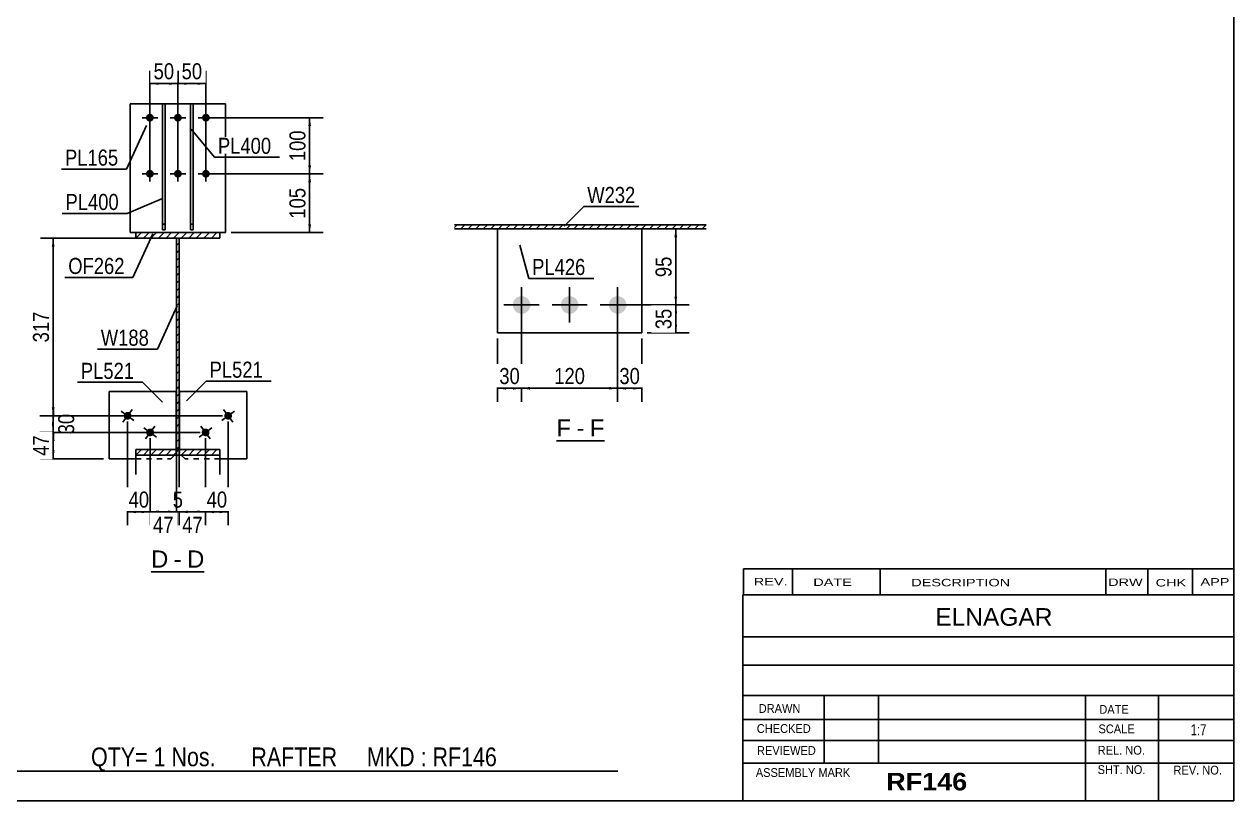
# Model space of a CAD drawing. Header units: millimetres. Extents: x -16 to 387, y -215 to 62.
# Drawn here: x 170.5 to 386.3, y -215.1 to -76.6 of the extents above; entities that cross this region are included whole.
import ezdxf

# ---------------------------------------------------------------- set-up
doc = ezdxf.new("R2010")
doc.units = ezdxf.units.MM
doc.linetypes.add('DXK_LINE_DOT1', pattern=[1.8814, 0.9407, -0.9407])
doc.styles.add('Arial', font='ARIAL.TTF', dxfattribs={"height": 0.2})
doc.styles.add('Arial Bold', font='ARIALBD.TTF', dxfattribs={"height": 0.2})
doc.styles.add('Arial Narrow', font='ARIALN.TTF', dxfattribs={"height": 0.2})

# ---------------------------------------------------------------- blocks, each defined once
blk = doc.blocks.new('Unknown-627306620-1201')
at = {"color": 5, "linetype": 'Continuous'}
for p, q in [((386.29, -215.06), (386.29, 61.94)), ((-13.71, -215.06), (386.29, -215.06))]:
    blk.add_line(p, q, dxfattribs=at)
blk = doc.blocks.new('Unknown-627306620-12 - 1220')
at = {"color": 7, "linetype": 'Continuous'}
blk.add_line((193.1, -174.23), (202.6, -174.23), dxfattribs=at)
at = {"color": 0, "linetype": 'Continuous'}
blk.add_wipeout([(196.18, -173.48), (196.18, -170.28), (193.1, -170.28), (193.1, -173.48)], dxfattribs=at)
at = {"color": 96, "linetype": 'Continuous', "style": 'Arial'}
blk.add_text('D', height=3.06, dxfattribs=at).set_placement((193.1, -173.48))
at = {"color": 0, "linetype": 'Continuous'}
blk.add_wipeout([(198.56, -173.48), (198.56, -170.28), (197.14, -170.28), (197.14, -173.48)], dxfattribs=at)
at = {"color": 96, "linetype": 'Continuous', "style": 'Arial'}
blk.add_text('-', height=3.06, dxfattribs=at).set_placement((197.14, -173.48))
at = {"color": 0, "linetype": 'Continuous'}
blk.add_wipeout([(202.6, -173.48), (202.6, -170.28), (199.52, -170.28), (199.52, -173.48)], dxfattribs=at)
at = {"color": 96, "linetype": 'Continuous', "style": 'Arial'}
blk.add_text('D', height=3.06, dxfattribs=at).set_placement((199.52, -173.48))
blk = doc.blocks.new('Unknown-627306620-14 - 4846')
at = {"color": 7, "linetype": 'Continuous'}
blk.add_line((265.43, -150.84), (273.98, -150.84), dxfattribs=at)
at = {"color": 0, "linetype": 'Continuous'}
blk.add_wipeout([(268.04, -150.09), (268.04, -146.89), (265.43, -146.89), (265.43, -150.09)], dxfattribs=at)
at = {"color": 96, "linetype": 'Continuous', "style": 'Arial'}
blk.add_text('F', height=3.06, dxfattribs=at).set_placement((265.43, -150.09))
at = {"color": 0, "linetype": 'Continuous'}
blk.add_wipeout([(270.42, -150.09), (270.42, -146.89), (269, -146.89), (269, -150.09)], dxfattribs=at)
at = {"color": 96, "linetype": 'Continuous', "style": 'Arial'}
blk.add_text('-', height=3.06, dxfattribs=at).set_placement((269, -150.09))
at = {"color": 0, "linetype": 'Continuous'}
blk.add_wipeout([(273.98, -150.09), (273.98, -146.89), (271.38, -146.89), (271.38, -150.09)], dxfattribs=at)
at = {"color": 96, "linetype": 'Continuous', "style": 'Arial'}
blk.add_text('F', height=3.06, dxfattribs=at).set_placement((271.38, -150.09))
blk = doc.blocks.new('Part-627306620-1224 - 1220')
at = {"linetype": 'Continuous'}
h = blk.add_hatch(dxfattribs=at)
h.set_pattern_fill('', scale=0.3, style=0, pattern_type=0)
h.set_pattern_definition([(45, (190.387, -114.7447), (-0.67352, 0.67352), [])])
h.paths.add_polyline_path([(190.39, -113.74), (190.39, -114.74), (205.39, -114.74), (205.39, -113.74)])
at = {"color": 2, "linetype": 'Continuous'}
for p, q in [((190.39, -114.74), (190.39, -113.74)), ((190.39, -113.74), (205.39, -113.74)), ((205.39, -113.74), (205.39, -114.74)), ((205.39, -114.74), (190.39, -114.74))]:
    blk.add_line(p, q, dxfattribs=at)
blk = doc.blocks.new('Bolt-627306620-1290 - 1220')
at = {"linetype": 'Continuous'}
for points in [[(207.28, -146.96, -1), (206.45, -145.84, -1)], [(203.25, -149.93, -1), (202.42, -148.8, -1)]]:
    blk.add_hatch(color=3, dxfattribs=at).paths.add_polyline_path(points)
at = {"color": 3, "linetype": 'Continuous'}
for p, q in [((207.99, -145.57), (205.73, -147.23)), ((206.03, -145.27), (207.69, -147.53)), ((203.96, -148.54), (201.71, -150.2)), ((202.01, -148.24), (203.67, -150.49))]:
    blk.add_line(p, q, dxfattribs=at)
blk = doc.blocks.new('Part-627306620-1225 - 1220')
at = {"linetype": 'Continuous'}
h = blk.add_hatch(dxfattribs=at)
h.set_pattern_fill('', scale=0.3, style=0, pattern_type=0)
h.set_pattern_definition([(45, (197.637, -152.4087), (-0.67352, 0.67352), [])])
h.paths.add_polyline_path([(197.64, -114.74), (197.64, -152.41), (198.14, -152.41), (198.14, -114.74)])
at = {"color": 2, "linetype": 'Continuous'}
for p, q in [((197.64, -152.41), (197.64, -114.74)), ((197.64, -114.74), (198.14, -114.74)), ((198.14, -114.74), (198.14, -152.41)), ((198.14, -152.41), (197.64, -152.41))]:
    blk.add_line(p, q, dxfattribs=at)
at = {"color": 7, "linetype": 'DXK_LINE_DOT1'}
for p, q in [((197.64, -155.88), (197.64, -152.41)), ((198.14, -155.88), (198.14, -152.41))]:
    blk.add_line(p, q, dxfattribs=at)
blk = doc.blocks.new('Part-627306620-1227 - 1220')
at = {"linetype": 'Continuous'}
h = blk.add_hatch(dxfattribs=at)
h.set_pattern_fill('', scale=0.3, style=0, pattern_type=0)
h.set_pattern_definition([(45, (190.387, -153.4122), (-0.67352, 0.67352), [])])
h.paths.add_polyline_path([(190.39, -152.41), (190.39, -153.41), (205.39, -153.41), (205.39, -152.41)])
at = {"color": 7, "linetype": 'DXK_LINE_DOT1'}
for p, q in [((190.39, -153.41), (190.39, -152.41)), ((205.39, -153.41), (205.39, -152.41))]:
    blk.add_line(p, q, dxfattribs=at)
at = {"color": 2, "linetype": 'Continuous'}
for p, q in [((190.39, -153.41), (190.39, -152.41)), ((190.39, -152.41), (205.39, -152.41)), ((205.39, -152.41), (205.39, -153.41)), ((190.39, -156.88), (190.39, -153.41)), ((205.39, -153.41), (190.39, -153.41)), ((205.39, -156.88), (205.39, -153.41))]:
    blk.add_line(p, q, dxfattribs=at)
blk = doc.blocks.new('Part-627306620-1238 - 1220')
at = {"color": 2, "linetype": 'Continuous'}
for p, q in [((189.39, -90.74), (189.39, -113.74)), ((189.39, -90.74), (206.39, -90.74)), ((206.39, -90.74), (206.39, -113.74)), ((189.39, -113.74), (190.39, -113.74)), ((206.39, -113.74), (205.39, -113.74))]:
    blk.add_line(p, q, dxfattribs=at)
at = {"color": 7, "linetype": 'DXK_LINE_DOT1'}
blk.add_line((205.39, -113.74), (190.39, -113.74), dxfattribs=at)
blk = doc.blocks.new('Bolt-627306620-1291 - 1220')
at = {"linetype": 'Continuous'}
for points in [[(189.33, -145.84, -1), (188.5, -146.96, -1)], [(193.35, -148.8, -1), (192.52, -149.93, -1)]]:
    blk.add_hatch(color=3, dxfattribs=at).paths.add_polyline_path(points)
at = {"color": 3, "linetype": 'Continuous'}
for p, q in [((187.79, -145.57), (190.04, -147.23)), ((188.08, -147.53), (189.74, -145.27)), ((191.81, -148.54), (194.06, -150.2)), ((192.11, -150.49), (193.77, -148.24))]:
    blk.add_line(p, q, dxfattribs=at)
blk = doc.blocks.new('Bolt-627306620-1297 - 1220')
at = {"linetype": 'Continuous'}
for points in [[(193.59, -93.24, -1), (192.19, -93.24, -1)], [(198.59, -93.24, -1), (197.19, -93.24, -1)], [(203.59, -93.24, -1), (202.19, -93.24, -1)], [(193.59, -103.24, -1), (192.19, -103.24, -1)], [(198.59, -103.24, -1), (197.19, -103.24, -1)], [(203.59, -103.24, -1), (202.19, -103.24, -1)]]:
    blk.add_hatch(color=3, dxfattribs=at).paths.add_polyline_path(points)
at = {"color": 3, "linetype": 'Continuous'}
for p, q in [((192.89, -91.84), (192.89, -94.64)), ((197.89, -91.84), (197.89, -94.64)), ((202.89, -91.84), (202.89, -94.64)), ((191.49, -93.24), (194.29, -93.24)), ((196.49, -93.24), (199.29, -93.24)), ((201.49, -93.24), (204.29, -93.24)), ((191.49, -103.24), (194.29, -103.24)), ((192.89, -101.84), (192.89, -104.64)), ((196.49, -103.24), (199.29, -103.24)), ((197.89, -101.84), (197.89, -104.64)), ((201.49, -103.24), (204.29, -103.24)), ((202.89, -101.84), (202.89, -104.64))]:
    blk.add_line(p, q, dxfattribs=at)
blk = doc.blocks.new('Part-627306620-1319 - 1220')
at = {"color": 2, "linetype": 'Continuous'}
for p, q in [((200.14, -113.24), (200.14, -90.74)), ((200.14, -90.74), (200.64, -90.74)), ((200.64, -90.74), (200.64, -113.24)), ((200.64, -113.24), (200.14, -113.24))]:
    blk.add_line(p, q, dxfattribs=at)
at = {"color": 7, "linetype": 'DXK_LINE_DOT1'}
blk.add_line((200.14, -112.24), (200.64, -112.24), dxfattribs=at)
blk = doc.blocks.new('Part-627306620-1324 - 1220')
at = {"color": 2, "linetype": 'Continuous'}
for p, q in [((210.17, -142.07), (198.17, -142.07)), ((198.17, -152.41), (198.17, -142.07)), ((210.17, -154.07), (210.17, -142.07)), ((210.17, -154.07), (205.39, -154.07))]:
    blk.add_line(p, q, dxfattribs=at)
at = {"color": 7, "linetype": 'DXK_LINE_DOT1'}
for p, q in [((198.17, -153.07), (198.17, -152.41)), ((199.17, -154.07), (198.17, -153.07)), ((205.39, -154.07), (199.17, -154.07))]:
    blk.add_line(p, q, dxfattribs=at)
blk = doc.blocks.new('Part-627306620-1325 - 1220')
at = {"color": 2, "linetype": 'Continuous'}
for p, q in [((197.61, -142.07), (185.61, -142.07)), ((185.61, -142.07), (185.61, -154.07)), ((197.61, -152.41), (197.61, -142.07)), ((185.61, -154.07), (190.39, -154.07))]:
    blk.add_line(p, q, dxfattribs=at)
at = {"color": 7, "linetype": 'DXK_LINE_DOT1'}
for p, q in [((196.61, -154.07), (197.61, -153.07)), ((197.61, -153.07), (197.61, -152.41)), ((190.39, -154.07), (196.61, -154.07))]:
    blk.add_line(p, q, dxfattribs=at)
blk = doc.blocks.new('Part-627306620-1326 - 1220')
at = {"color": 2, "linetype": 'Continuous'}
for p, q in [((195.14, -113.24), (195.14, -90.74)), ((195.14, -90.74), (195.64, -90.74)), ((195.64, -90.74), (195.64, -113.24)), ((195.64, -113.24), (195.14, -113.24))]:
    blk.add_line(p, q, dxfattribs=at)
at = {"color": 7, "linetype": 'DXK_LINE_DOT1'}
blk.add_line((195.14, -112.24), (195.64, -112.24), dxfattribs=at)
blk = doc.blocks.new('Part-627306620-4903 - 4846')
at = {"linetype": 'Continuous'}
h = blk.add_hatch(dxfattribs=at)
h.set_pattern_fill('', scale=0.3, style=0, pattern_type=0)
h.set_pattern_definition([(45, (292.1665, -112.3432), (-0.67352, 0.67352), [])])
h.paths.add_polyline_path([(292.17, -113.06), (292.17, -112.34), (247.25, -112.34), (247.25, -113.06)])
at = {"color": 2, "linetype": 'Continuous'}
for p, q in [((247.25, -112.34), (286.35, -112.34)), ((247.25, -113.06), (286.35, -113.06)), ((286.45, -112.34), (292.17, -112.34)), ((286.45, -113.06), (292.17, -113.06))]:
    blk.add_line(p, q, dxfattribs=at)
blk = doc.blocks.new('Part-627306620-4879 - 4846')
at = {"color": 2, "linetype": 'Continuous'}
for p, q in [((254.92, -113.06), (254.92, -131.63)), ((280.64, -131.63), (280.64, -113.06)), ((254.92, -131.63), (280.64, -131.63))]:
    blk.add_line(p, q, dxfattribs=at)
at = {"color": 7, "linetype": 'DXK_LINE_DOT1'}
blk.add_line((280.64, -113.06), (254.92, -113.06), dxfattribs=at)
blk = doc.blocks.new('Bolt-627306620-4917 - 4846')
at = {"linetype": 'Continuous'}
for points in [[(257.64, -126.63, -1), (260.78, -126.63, -1)], [(266.21, -126.63, -1), (269.35, -126.63, -1)], [(274.78, -126.63, -1), (277.92, -126.63, -1)]]:
    blk.add_hatch(color=3, dxfattribs=at).paths.add_polyline_path(points)
at = {"color": 3, "linetype": 'Continuous'}
for p, q in [((259.21, -129.77), (259.21, -123.49)), ((267.78, -129.77), (267.78, -123.49)), ((276.35, -129.77), (276.35, -123.49)), ((262.35, -126.63), (256.07, -126.63)), ((270.92, -126.63), (264.64, -126.63)), ((279.5, -126.63), (273.21, -126.63))]:
    blk.add_line(p, q, dxfattribs=at)
blk = doc.blocks.new('StraightDimension-627306620-5152 - 1220')
at = {"linetype": 'Continuous'}
for points in [[(175.39, -147.9), (175.64, -146.4), (175.89, -147.9)], [(175.89, -147.87), (175.64, -149.37), (175.39, -147.87)]]:
    blk.add_hatch(color=7, dxfattribs=at).paths.add_polyline_path(points)
at = {"color": 7, "linetype": 'Continuous'}
for p, q in [((205.86, -146.4), (173.24, -146.4)), ((175.64, -149.37), (175.64, -146.4)), ((201.84, -149.37), (173.24, -149.37))]:
    blk.add_line(p, q, dxfattribs=at)
at = {"color": 0}
blk.add_wipeout([(179.99, -145.45), (175.79, -145.45), (175.79, -150.31), (179.99, -150.31)], dxfattribs=at)
at = {"color": 3, "style": 'Arial Narrow'}
blk.add_text('30', height=2.863, rotation=90.0002, dxfattribs=at).set_placement((179.39, -149.71))
blk = doc.blocks.new('StraightDimension-627306620-5153 - 1220')
at = {"linetype": 'Continuous'}
for points in [[(175.39, -150.87), (175.64, -149.37), (175.89, -150.87)], [(175.89, -152.57), (175.64, -154.07), (175.39, -152.57)]]:
    blk.add_hatch(color=7, dxfattribs=at).paths.add_polyline_path(points)
at = {"color": 7, "linetype": 'Continuous'}
for p, q in [((201.84, -149.37), (173.39, -149.37)), ((175.64, -154.07), (175.64, -149.37)), ((184.61, -154.07), (173.39, -154.07))]:
    blk.add_line(p, q, dxfattribs=at)
at = {"color": 0}
blk.add_wipeout([(175.49, -149.29), (171.29, -149.29), (171.29, -154.14), (175.49, -154.14)], dxfattribs=at)
at = {"color": 3, "style": 'Arial Narrow'}
blk.add_text('47', height=2.863, rotation=90.0002, dxfattribs=at).set_placement((174.89, -153.54))
blk = doc.blocks.new('StraightDimension-627306620-5241 - 1220')
at = {"linetype": 'Continuous'}
for points in [[(190.41, -163.78), (188.91, -163.53), (190.41, -163.28)], [(191.44, -163.28), (192.94, -163.53), (191.44, -163.78)]]:
    blk.add_hatch(color=7, dxfattribs=at).paths.add_polyline_path(points)
at = {"color": 7, "linetype": 'Continuous'}
for p, q in [((188.91, -147.4), (188.91, -165.93)), ((192.94, -150.37), (192.94, -165.93)), ((188.91, -163.53), (192.94, -163.53))]:
    blk.add_line(p, q, dxfattribs=at)
at = {"color": 0}
blk.add_wipeout([(193.35, -163.38), (193.35, -159.18), (188.5, -159.18), (188.5, -163.38)], dxfattribs=at)
at = {"color": 3, "style": 'Arial Narrow'}
blk.add_text('40', height=2.863, dxfattribs=at).set_placement((189.1, -162.78))
blk = doc.blocks.new('StraightDimension-627306620-5238 - 1220')
at = {"linetype": 'Continuous'}
for points in [[(199.64, -163.78), (198.14, -163.53), (199.64, -163.28)], [(201.34, -163.28), (202.84, -163.53), (201.34, -163.78)]]:
    blk.add_hatch(color=7, dxfattribs=at).paths.add_polyline_path(points)
at = {"color": 7, "linetype": 'Continuous'}
for p, q in [((198.14, -143.8), (198.14, -165.78)), ((202.84, -150.37), (202.84, -165.78)), ((198.14, -163.53), (202.84, -163.53))]:
    blk.add_line(p, q, dxfattribs=at)
at = {"color": 0}
blk.add_wipeout([(202.92, -167.88), (202.92, -163.68), (198.06, -163.68), (198.06, -167.88)], dxfattribs=at)
at = {"color": 3, "style": 'Arial Narrow'}
blk.add_text('47', height=2.863, dxfattribs=at).set_placement((198.66, -167.28))
blk = doc.blocks.new('StraightDimension-627306620-5239 - 1220')
at = {"linetype": 'Continuous'}
for points in [[(196.14, -163.28), (197.64, -163.53), (196.14, -163.78)], [(199.64, -163.78), (198.14, -163.53), (199.64, -163.28)]]:
    blk.add_hatch(color=7, dxfattribs=at).paths.add_polyline_path(points)
at = {"color": 7, "linetype": 'Continuous'}
for p, q in [((197.64, -130.74), (197.64, -165.93)), ((198.14, -143.8), (198.14, -165.93)), ((197.64, -163.53), (198.14, -163.53))]:
    blk.add_line(p, q, dxfattribs=at)
at = {"color": 0}
blk.add_wipeout([(199.4, -163.38), (199.4, -159.18), (196.37, -159.18), (196.37, -163.38)], dxfattribs=at)
at = {"color": 3, "style": 'Arial Narrow'}
blk.add_text('5', height=2.86, dxfattribs=at).set_placement((196.97, -162.78))
blk = doc.blocks.new('StraightDimension-627306620-5135 - 1220')
at = {"linetype": 'Continuous'}
for points in [[(199.39, -87.39), (197.89, -87.14), (199.39, -86.89)], [(201.39, -86.89), (202.89, -87.14), (201.39, -87.39)]]:
    blk.add_hatch(color=7, dxfattribs=at).paths.add_polyline_path(points)
at = {"color": 7, "linetype": 'Continuous'}
for p, q in [((197.89, -102.24), (197.89, -84.89)), ((202.89, -102.24), (202.89, -84.89)), ((197.89, -87.14), (202.89, -87.14))]:
    blk.add_line(p, q, dxfattribs=at)
at = {"color": 0}
blk.add_wipeout([(202.82, -86.99), (202.82, -82.79), (197.96, -82.79), (197.96, -86.99)], dxfattribs=at)
at = {"color": 3, "style": 'Arial Narrow'}
blk.add_text('50', height=2.863, dxfattribs=at).set_placement((198.56, -86.39))
blk = doc.blocks.new('StraightDimension-627306620-5136 - 1220')
at = {"linetype": 'Continuous'}
for points in [[(194.39, -87.39), (192.89, -87.14), (194.39, -86.89)], [(196.39, -86.89), (197.89, -87.14), (196.39, -87.39)]]:
    blk.add_hatch(color=7, dxfattribs=at).paths.add_polyline_path(points)
at = {"color": 7, "linetype": 'Continuous'}
for p, q in [((192.89, -102.24), (192.89, -84.89)), ((197.89, -102.24), (197.89, -84.89)), ((192.89, -87.14), (197.89, -87.14))]:
    blk.add_line(p, q, dxfattribs=at)
at = {"color": 0}
blk.add_wipeout([(197.82, -86.99), (197.82, -82.79), (192.96, -82.79), (192.96, -86.99)], dxfattribs=at)
at = {"color": 3, "style": 'Arial Narrow'}
blk.add_text('50', height=2.863, dxfattribs=at).set_placement((193.56, -86.39))
blk = doc.blocks.new('StraightDimension-627306620-5138 - 1220')
at = {"linetype": 'Continuous'}
for points in [[(221.15, -94.74), (221.4, -93.24), (221.65, -94.74)], [(221.65, -101.74), (221.4, -103.24), (221.15, -101.74)]]:
    blk.add_hatch(color=7, dxfattribs=at).paths.add_polyline_path(points)
at = {"color": 7, "linetype": 'Continuous'}
for p, q in [((203.89, -93.24), (223.8, -93.24)), ((221.4, -103.24), (221.4, -93.24)), ((203.89, -103.24), (223.8, -103.24))]:
    blk.add_line(p, q, dxfattribs=at)
at = {"color": 0}
blk.add_wipeout([(221.25, -94.9), (217.05, -94.9), (217.05, -101.59), (221.25, -101.59)], dxfattribs=at)
at = {"color": 3, "style": 'Arial Narrow'}
blk.add_text('100', height=2.863, rotation=90.0002, dxfattribs=at).set_placement((220.65, -100.99))
blk = doc.blocks.new('StraightDimension-627306620-5139 - 1220')
at = {"linetype": 'Continuous'}
for points in [[(221.15, -104.74), (221.4, -103.24), (221.65, -104.74)], [(221.65, -112.24), (221.4, -113.74), (221.15, -112.24)]]:
    blk.add_hatch(color=7, dxfattribs=at).paths.add_polyline_path(points)
at = {"color": 7, "linetype": 'Continuous'}
for p, q in [((203.89, -103.24), (223.8, -103.24)), ((221.4, -113.74), (221.4, -103.24)), ((207.39, -113.74), (223.8, -113.74))]:
    blk.add_line(p, q, dxfattribs=at)
at = {"color": 0}
blk.add_wipeout([(221.25, -105.15), (217.05, -105.15), (217.05, -111.84), (221.25, -111.84)], dxfattribs=at)
at = {"color": 3, "style": 'Arial Narrow'}
blk.add_text('105', height=2.863, rotation=90.0002, dxfattribs=at).set_placement((220.65, -111.24))
blk = doc.blocks.new('StraightDimension-627306620-5151 - 1220')
at = {"linetype": 'Continuous'}
for points in [[(175.39, -116.24), (175.64, -114.74), (175.89, -116.24)], [(175.89, -144.9), (175.64, -146.4), (175.39, -144.9)]]:
    blk.add_hatch(color=7, dxfattribs=at).paths.add_polyline_path(points)
at = {"color": 7, "linetype": 'Continuous'}
for p, q in [((204.39, -114.74), (173.39, -114.74)), ((175.64, -146.4), (175.64, -114.74)), ((205.86, -146.4), (173.39, -146.4))]:
    blk.add_line(p, q, dxfattribs=at)
at = {"color": 0}
blk.add_wipeout([(175.49, -127.23), (171.29, -127.23), (171.29, -133.91), (175.49, -133.91)], dxfattribs=at)
at = {"color": 3, "style": 'Arial Narrow'}
blk.add_text('317', height=2.863, rotation=90.0002, dxfattribs=at).set_placement((174.89, -133.31))
blk = doc.blocks.new('StraightDimension-627306620-5237 - 1220')
at = {"linetype": 'Continuous'}
for points in [[(204.34, -163.78), (202.84, -163.53), (204.34, -163.28)], [(205.36, -163.28), (206.86, -163.53), (205.36, -163.78)]]:
    blk.add_hatch(color=7, dxfattribs=at).paths.add_polyline_path(points)
at = {"color": 7, "linetype": 'Continuous'}
for p, q in [((206.86, -147.4), (206.86, -165.93)), ((202.84, -150.37), (202.84, -165.93)), ((202.84, -163.53), (206.86, -163.53))]:
    blk.add_line(p, q, dxfattribs=at)
at = {"color": 0}
blk.add_wipeout([(207.28, -163.38), (207.28, -159.18), (202.42, -159.18), (202.42, -163.38)], dxfattribs=at)
at = {"color": 3, "style": 'Arial Narrow'}
blk.add_text('40', height=2.863, dxfattribs=at).set_placement((203.02, -162.78))
blk = doc.blocks.new('StraightDimension-627306620-5240 - 1220')
at = {"linetype": 'Continuous'}
for points in [[(194.44, -163.78), (192.94, -163.53), (194.44, -163.28)], [(196.14, -163.28), (197.64, -163.53), (196.14, -163.78)]]:
    blk.add_hatch(color=7, dxfattribs=at).paths.add_polyline_path(points)
at = {"color": 7, "linetype": 'Continuous'}
for p, q in [((197.64, -130.74), (197.64, -165.78)), ((192.94, -150.37), (192.94, -165.78)), ((192.94, -163.53), (197.64, -163.53))]:
    blk.add_line(p, q, dxfattribs=at)
at = {"color": 0}
blk.add_wipeout([(197.72, -167.88), (197.72, -163.68), (192.86, -163.68), (192.86, -167.88)], dxfattribs=at)
at = {"color": 3, "style": 'Arial Narrow'}
blk.add_text('47', height=2.863, dxfattribs=at).set_placement((193.46, -167.28))
blk = doc.blocks.new('StraightDimension-627306620-5004 - 4846')
at = {"linetype": 'Continuous'}
for points in [[(286.47, -114.56), (286.72, -113.06), (286.97, -114.56)], [(286.97, -125.13), (286.72, -126.63), (286.47, -125.13)]]:
    blk.add_hatch(color=7, dxfattribs=at).paths.add_polyline_path(points)
at = {"color": 7, "linetype": 'Continuous'}
for p, q in [((277.35, -113.06), (289.12, -113.06)), ((286.72, -126.63), (286.72, -113.06)), ((277.35, -126.63), (289.12, -126.63))]:
    blk.add_line(p, q, dxfattribs=at)
at = {"color": 0}
blk.add_wipeout([(286.57, -117.42), (282.37, -117.42), (282.37, -122.27), (286.57, -122.27)], dxfattribs=at)
at = {"color": 3, "style": 'Arial Narrow'}
blk.add_text('95', height=2.863, rotation=90.0002, dxfattribs=at).set_placement((285.97, -121.67))
blk = doc.blocks.new('StraightDimension-627306620-5005 - 4846')
at = {"linetype": 'Continuous'}
for points in [[(286.47, -128.13), (286.72, -126.63), (286.97, -128.13)], [(286.97, -130.13), (286.72, -131.63), (286.47, -130.13)]]:
    blk.add_hatch(color=7, dxfattribs=at).paths.add_polyline_path(points)
at = {"color": 7, "linetype": 'Continuous'}
for p, q in [((277.35, -126.63), (289.12, -126.63)), ((286.72, -131.63), (286.72, -126.63)), ((281.64, -131.63), (289.12, -131.63))]:
    blk.add_line(p, q, dxfattribs=at)
at = {"color": 0}
blk.add_wipeout([(286.57, -126.7), (282.37, -126.7), (282.37, -131.56), (286.57, -131.56)], dxfattribs=at)
at = {"color": 3, "style": 'Arial Narrow'}
blk.add_text('35', height=2.863, rotation=90.0002, dxfattribs=at).set_placement((285.97, -130.96))
blk = doc.blocks.new('StraightDimension-627306620-5028 - 4846')
at = {"linetype": 'Continuous'}
for points in [[(277.85, -141.74), (276.35, -141.49), (277.85, -141.24)], [(279.14, -141.24), (280.64, -141.49), (279.14, -141.74)]]:
    blk.add_hatch(color=7, dxfattribs=at).paths.add_polyline_path(points)
at = {"color": 7, "linetype": 'Continuous'}
for p, q in [((276.35, -127.63), (276.35, -143.89)), ((280.64, -132.63), (280.64, -143.89)), ((276.35, -141.49), (280.64, -141.49))]:
    blk.add_line(p, q, dxfattribs=at)
at = {"color": 0}
blk.add_wipeout([(280.92, -141.34), (280.92, -137.14), (276.07, -137.14), (276.07, -141.34)], dxfattribs=at)
at = {"color": 3, "style": 'Arial Narrow'}
blk.add_text('30', height=2.863, dxfattribs=at).set_placement((276.67, -140.74))
blk = doc.blocks.new('StraightDimension-627306620-5029 - 4846')
at = {"linetype": 'Continuous'}
for points in [[(260.71, -141.74), (259.21, -141.49), (260.71, -141.24)], [(274.85, -141.24), (276.35, -141.49), (274.85, -141.74)]]:
    blk.add_hatch(color=7, dxfattribs=at).paths.add_polyline_path(points)
at = {"color": 7, "linetype": 'Continuous'}
for p, q in [((259.21, -127.63), (259.21, -143.89)), ((276.35, -127.63), (276.35, -143.89)), ((259.21, -141.49), (276.35, -141.49))]:
    blk.add_line(p, q, dxfattribs=at)
at = {"color": 0}
blk.add_wipeout([(271.12, -141.34), (271.12, -137.14), (264.44, -137.14), (264.44, -141.34)], dxfattribs=at)
at = {"color": 3, "style": 'Arial Narrow'}
blk.add_text('120', height=2.863, dxfattribs=at).set_placement((265.04, -140.74))
blk = doc.blocks.new('StraightDimension-627306620-5030 - 4846')
at = {"linetype": 'Continuous'}
for points in [[(256.42, -141.74), (254.92, -141.49), (256.42, -141.24)], [(257.71, -141.24), (259.21, -141.49), (257.71, -141.74)]]:
    blk.add_hatch(color=7, dxfattribs=at).paths.add_polyline_path(points)
at = {"color": 7, "linetype": 'Continuous'}
for p, q in [((259.21, -127.63), (259.21, -143.89)), ((254.92, -132.63), (254.92, -143.89)), ((254.92, -141.49), (259.21, -141.49))]:
    blk.add_line(p, q, dxfattribs=at)
at = {"color": 0}
blk.add_wipeout([(259.49, -141.34), (259.49, -137.14), (254.64, -137.14), (254.64, -141.34)], dxfattribs=at)
at = {"color": 3, "style": 'Arial Narrow'}
blk.add_text('30', height=2.863, dxfattribs=at).set_placement((255.24, -140.74))
blk = doc.blocks.new('CBS_REVISION-627306620-6779')
at = {"color": 7, "linetype": 'Continuous'}
for p, q in [((298.78, -173.68), (386.28, -173.68)), ((298.78, -173.68), (298.78, -178.31)), ((307.57, -173.68), (307.57, -178.31)), ((323.17, -173.68), (323.17, -178.25)), ((363.43, -173.68), (363.43, -178.31)), ((370.97, -173.68), (370.97, -178.31)), ((378.91, -173.68), (378.91, -178.31)), ((298.78, -178.31), (386.28, -178.31))]:
    blk.add_line(p, q, dxfattribs=at)
at = {"color": 7, "style": 'Arial Narrow', "width": 1.7}
for s, height, p in [('REV.', 1.326, (300.64, -176.64)), ('DATE', 1.326, (311.26, -176.75)), ('DESCRIPTION', 1.3257, (328.74, -176.81)), ('DRW', 1.326, (363.86, -176.75)), ('CHK', 1.326, (372.34, -176.84)), ('APP', 1.326, (380.34, -176.68))]:
    blk.add_text(s, height=height, dxfattribs=at).set_placement(p)
blk = doc.blocks.new('CBS_CALLOFF-627306620-6777')
at = {"color": 7, "linetype": 'Continuous'}
blk.add_line((160.16, -209.8), (276.4, -209.81), dxfattribs=at)
at = {"color": 3, "linetype": 'Continuous', "style": 'Arial Narrow'}
blk.add_text('QTY= 1 Nos.      RAFTER     MKD : RF146', height=3.3405, dxfattribs=at).set_placement((182.39, -208.9))
blk = doc.blocks.new('CBS_NAME_BLOG-627306620-6778')
at = {"color": 7, "linetype": 'Continuous'}
for p, q in [((298.69, -178.31), (386.21, -178.31)), ((298.69, -215.02), (298.69, -178.32)), ((298.69, -185.85), (386.21, -185.85)), ((298.77, -190.9), (386.28, -190.9)), ((298.69, -196.28), (386.21, -196.28)), ((313.22, -208.38), (313.22, -196.28)), ((322.9, -208.36), (322.9, -196.29)), ((359.82, -215.02), (359.82, -196.29)), ((372.87, -215.02), (372.87, -196.28)), ((298.7, -200.58), (386.28, -200.56)), ((298.69, -204.32), (386.21, -204.32)), ((298.69, -208.37), (386.21, -208.37)), ((298.69, -215.06), (386.28, -215.06))]:
    blk.add_line(p, q, dxfattribs=at)
at = {"color": 3, "linetype": 'Continuous', "style": 'Arial'}
blk.add_text('ELNAGAR', height=3.133, dxfattribs=at).set_placement((333.02, -183.84))
at = {"color": 3, "linetype": 'Continuous'}
for s, height, style, width, p in [('DRAWN', 1.566, 'Arial', 0.9, (301.52, -199.38)), ('DATE', 1.566, 'Arial', 0.9, (362.29, -199.55)), ('CHECKED', 1.566, 'Arial', 0.9, (301.18, -202.96)), ('SCALE', 1.566, 'Arial', 0.9, (362.14, -203.02)), ('1:7', 1.957, 'Arial Narrow', 0.9, (378.59, -203.38)), ('REVIEWED', 1.566, 'Arial', 0.9, (301.21, -206.88)), ('REL. NO.', 1.566, 'Arial', 0.9, (362, -206.83)), ('ASSEMBLY MARK', 1.5663, 'Arial', 0.9, (301, -210.81)), ('SHT. NO.', 1.566, 'Arial', 0.9, (361.99, -210.29)), ('REV. NO.', 1.566, 'Arial', 0.9, (375.52, -210.38)), ('RF146', 3.131, 'Arial Bold', 1.1, (324.27, -213.21))]:
    blk.add_text(s, height=height, dxfattribs=dict(at, style=style, width=width)).set_placement(p)
blk = doc.blocks.new('Mark-627306620-5100 - 1220')
at = {"color": 7, "linetype": 'Continuous'}
blk.add_line((192.29, -94.66), (188.75, -102.39), dxfattribs=at)
at = {"color": 0}
blk.add_wipeout([(187.25, -101.79), (187.25, -98.79), (177.75, -98.79), (177.75, -101.79)], dxfattribs=at)
blk.add_wipeout([(187.25, -101.79), (187.25, -98.79), (177.75, -98.79), (177.75, -101.79)], dxfattribs=at)
at = {"color": 7, "linetype": 'Continuous'}
blk.add_line((177.15, -102.39), (188.75, -102.39), dxfattribs=at)
at = {"color": 3, "style": 'Arial Narrow'}
blk.add_text('PL165', height=2.863, dxfattribs=at).set_placement((177.75, -101.79))
blk = doc.blocks.new('Mark-627306620-5103 - 1220')
at = {"color": 0}
blk.add_wipeout([(214.54, -99.68), (214.54, -96.68), (205.04, -96.68), (205.04, -99.68)], dxfattribs=at)
blk.add_wipeout([(214.54, -99.68), (214.54, -96.68), (205.04, -96.68), (205.04, -99.68)], dxfattribs=at)
at = {"color": 7, "linetype": 'Continuous'}
for p, q in [((200.27, -95.3), (204.44, -100.28)), ((204.44, -100.28), (216.04, -100.28))]:
    blk.add_line(p, q, dxfattribs=at)
at = {"color": 3, "style": 'Arial Narrow'}
blk.add_text('PL400', height=2.863, dxfattribs=at).set_placement((205.04, -99.68))
blk = doc.blocks.new('Mark-627306620-5067 - 1220')
at = {"color": 7, "linetype": 'Continuous'}
blk.add_line((197.77, -126.77), (194.23, -134.51), dxfattribs=at)
at = {"color": 0}
blk.add_wipeout([(192.73, -133.91), (192.73, -130.91), (184.14, -130.91), (184.14, -133.91)], dxfattribs=at)
blk.add_wipeout([(192.73, -133.91), (192.73, -130.91), (184.14, -130.91), (184.14, -133.91)], dxfattribs=at)
at = {"color": 7, "linetype": 'Continuous'}
blk.add_line((183.54, -134.51), (194.23, -134.51), dxfattribs=at)
at = {"color": 3, "style": 'Arial Narrow'}
blk.add_text('W188', height=2.863, dxfattribs=at).set_placement((184.14, -133.91))
blk = doc.blocks.new('Mark-627306620-5070 - 1220')
at = {"color": 0}
blk.add_wipeout([(213.05, -139.61), (213.05, -136.61), (203.55, -136.61), (203.55, -139.61)], dxfattribs=at)
blk.add_wipeout([(213.05, -139.61), (213.05, -136.61), (203.55, -136.61), (203.55, -139.61)], dxfattribs=at)
at = {"color": 7, "linetype": 'Continuous'}
for p, q in [((199.42, -143.74), (202.95, -140.21)), ((202.95, -140.21), (214.55, -140.21))]:
    blk.add_line(p, q, dxfattribs=at)
at = {"color": 3, "style": 'Arial Narrow'}
blk.add_text('PL521', height=2.863, dxfattribs=at).set_placement((203.55, -139.61))
blk = doc.blocks.new('Mark-627306620-5073 - 1220')
at = {"color": 7, "linetype": 'Continuous'}
blk.add_line((195.12, -143.96), (191.59, -140.42), dxfattribs=at)
at = {"color": 0}
blk.add_wipeout([(190.09, -139.82), (190.09, -136.82), (180.58, -136.82), (180.58, -139.82)], dxfattribs=at)
blk.add_wipeout([(190.09, -139.82), (190.09, -136.82), (180.58, -136.82), (180.58, -139.82)], dxfattribs=at)
at = {"color": 7, "linetype": 'Continuous'}
blk.add_line((179.98, -140.42), (191.59, -140.42), dxfattribs=at)
at = {"color": 3, "style": 'Arial Narrow'}
blk.add_text('PL521', height=2.863, dxfattribs=at).set_placement((180.58, -139.82))
blk = doc.blocks.new('Mark-627306620-5097 - 1220')
at = {"color": 7, "linetype": 'Continuous'}
blk.add_line((193.42, -113.97), (189.88, -121.71), dxfattribs=at)
at = {"color": 0}
blk.add_wipeout([(188.38, -121.11), (188.38, -118.11), (178.33, -118.11), (178.33, -121.11)], dxfattribs=at)
blk.add_wipeout([(188.38, -121.11), (188.38, -118.11), (178.33, -118.11), (178.33, -121.11)], dxfattribs=at)
at = {"color": 7, "linetype": 'Continuous'}
blk.add_line((177.73, -121.71), (189.88, -121.71), dxfattribs=at)
at = {"color": 3, "style": 'Arial Narrow'}
blk.add_text('OF262', height=2.863, dxfattribs=at).set_placement((178.33, -121.11))
blk = doc.blocks.new('Mark-627306620-5106 - 1220')
at = {"color": 7, "linetype": 'Continuous'}
blk.add_line((195.14, -107.67), (188.84, -110.3), dxfattribs=at)
at = {"color": 0}
blk.add_wipeout([(187.34, -109.7), (187.34, -106.7), (177.84, -106.7), (177.84, -109.7)], dxfattribs=at)
blk.add_wipeout([(187.34, -109.7), (187.34, -106.7), (177.84, -106.7), (177.84, -109.7)], dxfattribs=at)
at = {"color": 7, "linetype": 'Continuous'}
blk.add_line((177.24, -110.3), (188.84, -110.3), dxfattribs=at)
at = {"color": 3, "style": 'Arial Narrow'}
blk.add_text('PL400', height=2.863, dxfattribs=at).set_placement((177.84, -109.7))
blk = doc.blocks.new('Mark-627306620-5061 - 4846')
at = {"color": 0}
blk.add_wipeout([(279.52, -108.45), (279.52, -105.45), (270.93, -105.45), (270.93, -108.45)], dxfattribs=at)
blk.add_wipeout([(279.52, -108.45), (279.52, -105.45), (270.93, -105.45), (270.93, -108.45)], dxfattribs=at)
at = {"color": 7, "linetype": 'Continuous'}
for p, q in [((266.8, -112.59), (270.33, -109.05)), ((270.33, -109.05), (280.12, -109.05))]:
    blk.add_line(p, q, dxfattribs=at)
at = {"color": 3, "style": 'Arial Narrow'}
blk.add_text('W232', height=2.863, dxfattribs=at).set_placement((270.93, -108.45))
blk = doc.blocks.new('Mark-627306620-5058 - 4846')
at = {"color": 0}
blk.add_wipeout([(270.6, -121.29), (270.6, -118.29), (261.1, -118.29), (261.1, -121.29)], dxfattribs=at)
blk.add_wipeout([(270.6, -121.29), (270.6, -118.29), (261.1, -118.29), (261.1, -121.29)], dxfattribs=at)
at = {"color": 7, "linetype": 'Continuous'}
for p, q in [((258.91, -115.95), (260.5, -121.89)), ((260.5, -121.89), (272.1, -121.89))]:
    blk.add_line(p, q, dxfattribs=at)
at = {"color": 3, "style": 'Arial Narrow'}
blk.add_text('PL426', height=2.863, dxfattribs=at).set_placement((261.1, -121.29))

msp = doc.modelspace()

# ---------------------------------------------------------------- block references
for name in ['Unknown-627306620-1201', 'Part-627306620-1238 - 1220', 'Bolt-627306620-1297 - 1220', 'Part-627306620-1326 - 1220', 'Part-627306620-1319 - 1220', 'Part-627306620-1224 - 1220', 'Part-627306620-4903 - 4846', 'Part-627306620-4879 - 4846', 'Part-627306620-1225 - 1220', 'Bolt-627306620-4917 - 4846', 'Part-627306620-1325 - 1220', 'Part-627306620-1324 - 1220', 'Bolt-627306620-1291 - 1220', 'Bolt-627306620-1290 - 1220', 'Part-627306620-1227 - 1220', 'CBS_REVISION-627306620-6779', 'CBS_NAME_BLOG-627306620-6778', 'CBS_CALLOFF-627306620-6777']:
    msp.add_blockref(name, (0, 0))

# ---------------------------------------------------------------- next in the draw order: block references
for name in ['StraightDimension-627306620-5135 - 1220', 'Mark-627306620-5106 - 1220', 'StraightDimension-627306620-5004 - 4846', 'Mark-627306620-5058 - 4846', 'StraightDimension-627306620-5152 - 1220', 'Unknown-627306620-14 - 4846', 'Unknown-627306620-12 - 1220']:
    msp.add_blockref(name, (0, 0))

# ---------------------------------------------------------------- next in the draw order: block references
for name in ['StraightDimension-627306620-5136 - 1220', 'StraightDimension-627306620-5138 - 1220', 'Mark-627306620-5061 - 4846', 'StraightDimension-627306620-5005 - 4846', 'StraightDimension-627306620-5153 - 1220']:
    msp.add_blockref(name, (0, 0))

# ---------------------------------------------------------------- next in the draw order: block references
for name in ['Mark-627306620-5100 - 1220', 'Mark-627306620-5103 - 1220', 'StraightDimension-627306620-5139 - 1220', 'StraightDimension-627306620-5028 - 4846', 'StraightDimension-627306620-5238 - 1220', 'StraightDimension-627306620-5241 - 1220']:
    msp.add_blockref(name, (0, 0))

# ---------------------------------------------------------------- next in the draw order: block references
for name in ['StraightDimension-627306620-5029 - 4846', 'StraightDimension-627306620-5239 - 1220']:
    msp.add_blockref(name, (0, 0))

# ---------------------------------------------------------------- next in the draw order: block references
for name in ['StraightDimension-627306620-5151 - 1220', 'StraightDimension-627306620-5030 - 4846']:
    msp.add_blockref(name, (0, 0))

# ---------------------------------------------------------------- next in the draw order: block references
for name in ['Mark-627306620-5097 - 1220', 'StraightDimension-627306620-5240 - 1220', 'Mark-627306620-5070 - 1220', 'StraightDimension-627306620-5237 - 1220']:
    msp.add_blockref(name, (0, 0))

# ---------------------------------------------------------------- next in the draw order: block references
for name in ['Mark-627306620-5067 - 1220', 'Mark-627306620-5073 - 1220']:
    msp.add_blockref(name, (0, 0))

doc.saveas('drawing.dxf')
